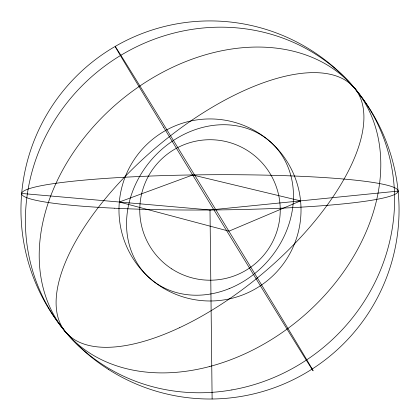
<?xml version="1.0" encoding="UTF-8"?>
<svg xmlns="http://www.w3.org/2000/svg" width="420" height="420" viewBox="0 0 420 420"><rect width="100%" height="100%" fill="white"/><g stroke="black" fill="none" stroke-linecap="round" stroke-linejoin="round"><path stroke-width="0.63" d="M21.677 193.457L210 209.969L398.102 191.09M210 209.969L212.121 399M300.573 200.876L228.942 231.173L119.322 202.015L192.691 174.983L300.573 200.876M114.445 208.215A188.223 17.624 -0.4 0 0 398.102 191.399A188.223 17.624 -0.4 0 0 117.122 177.671A188.223 17.624 -0.4 0 0 114.445 208.215M163.763 127.46A188.995 0.835 58.6 0 0 312.191 369.012A188.995 0.835 58.6 0 0 165.013 126.735A188.995 0.835 58.6 0 0 163.763 127.46M171.785 268.905A70.245 70.245 0 0 0 280.151 213.596A70.245 70.245 0 0 0 178.07 147.399A70.245 70.245 0 0 0 171.785 268.905M163.028 287.936A91.025 91.025 0 0 0 301.009 211.659A91.025 91.025 0 0 0 165.963 130.3A91.025 91.025 0 0 0 163.028 287.936M229.178 288.645A91.025 77.123 -48.7 0 0 270.748 142.18A91.025 77.123 -48.7 0 0 130.069 199.075A91.025 77.123 -48.7 0 0 229.178 288.645M108.565 369.495A189.047 189.047 0 0 0 398.874 218.053A189.047 189.047 0 0 0 122.567 42.357A189.047 189.047 0 0 0 108.565 369.495M231.861 389.923A189.047 178.216 -40.2 0 0 357.819 92.143A189.047 178.216 -40.2 0 0 40.32 147.84A189.047 178.216 -40.2 0 0 231.861 389.923M179.345 327.784A189.047 82.541 -40.2 0 0 355.94 89.912A189.047 82.541 -40.2 0 0 94.721 212.205A189.047 82.541 -40.2 0 0 179.345 327.784M209.843 366.461A189.047 141.346 -40.2 0 0 357.992 92.453A189.047 141.346 -40.2 0 0 62.165 170.993A189.047 141.346 -40.2 0 0 209.843 366.461"/></g></svg>
